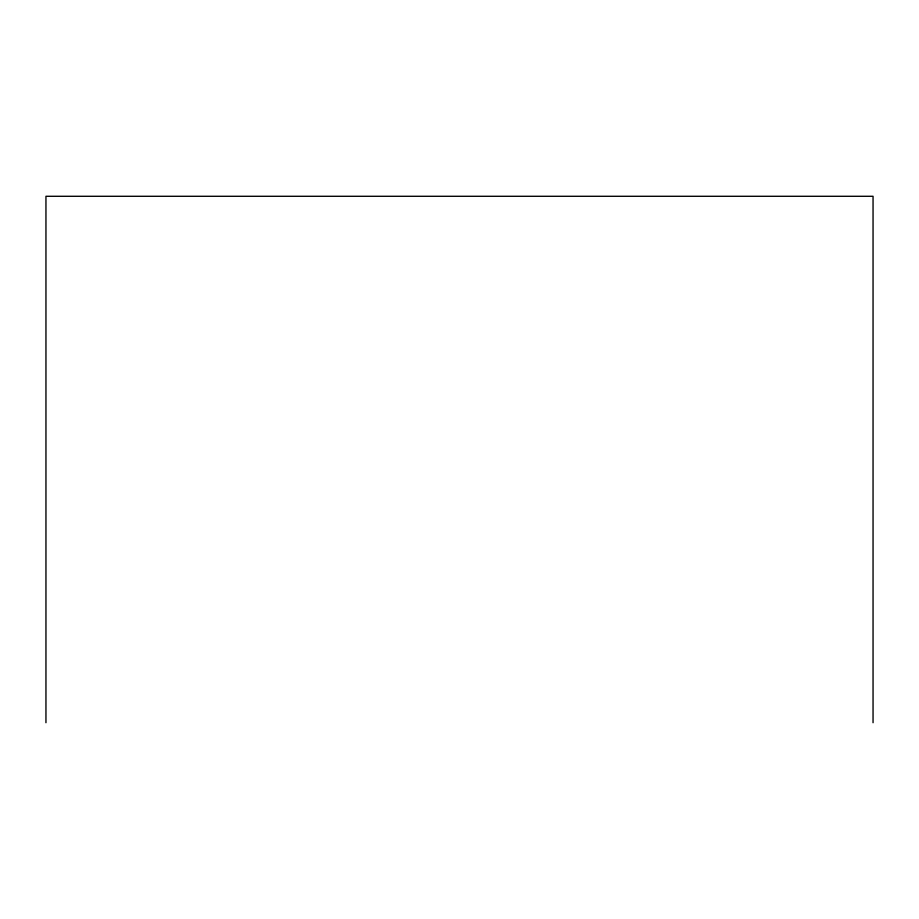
<?xml version="1.0" encoding="UTF-8"?>
<svg xmlns="http://www.w3.org/2000/svg" width="919" height="919" viewBox="0 0 919 919"><rect width="100%" height="100%" fill="white"/><g stroke="black" fill="none" stroke-linecap="round" stroke-linejoin="round"><path stroke-width="1.38" d="M873.05 722.713L873.05 196.287L45.95 196.287L45.95 722.713"/></g></svg>
